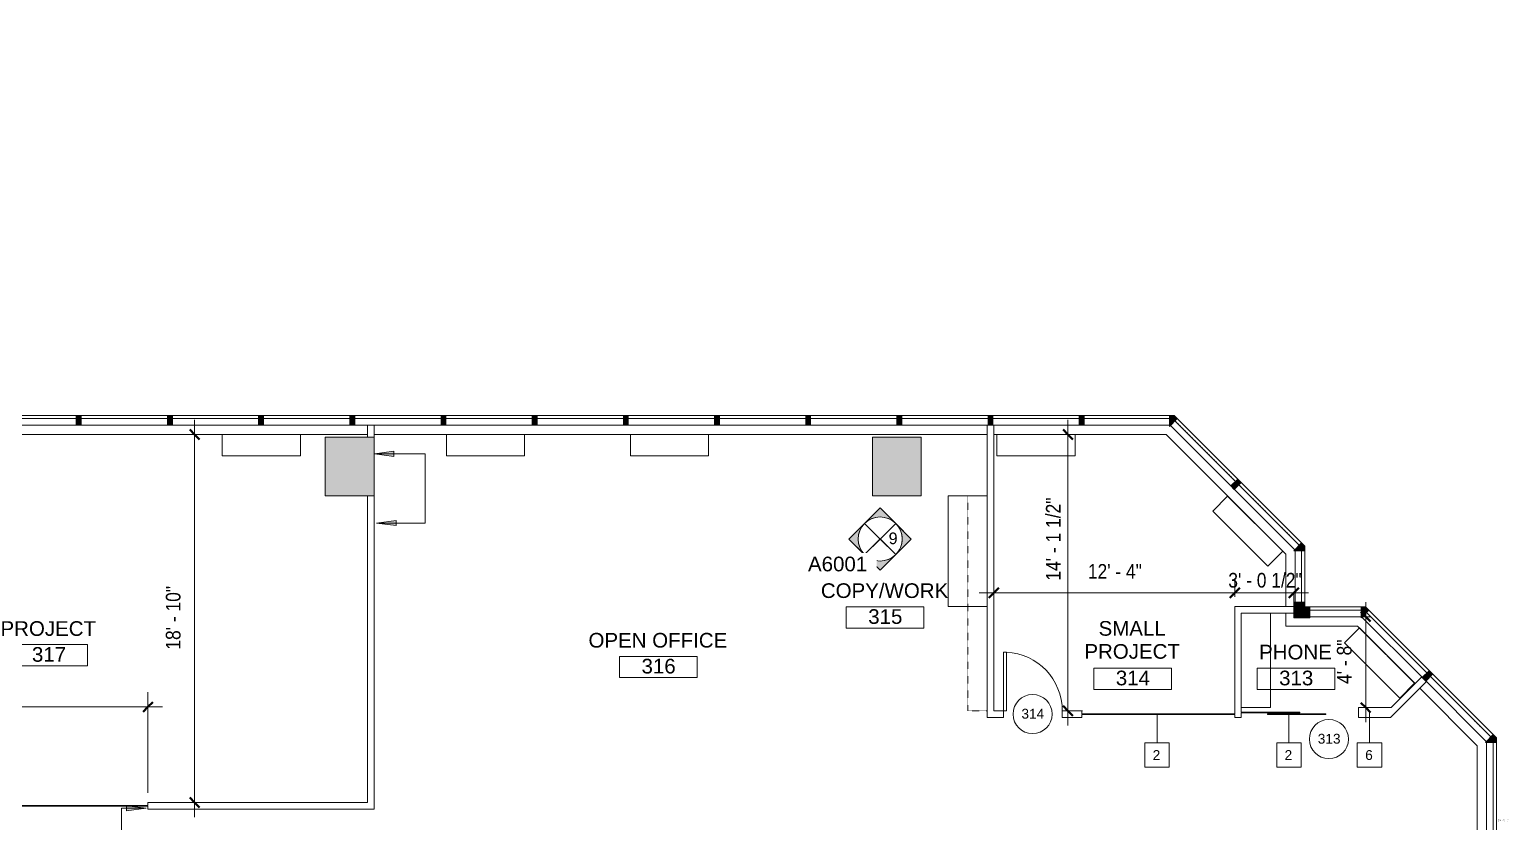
# Model space of a CAD drawing. Header units: inches. Extents: x 41 to 3077, y -701 to 1388.
# Drawn here: x 2169 to 3077, y 130 to 616 of the extents above; entities that cross this region are included whole.
import ezdxf

# ---------------------------------------------------------------- set-up
doc = ezdxf.new("R2010")
doc.units = ezdxf.units.IN
doc.header["$MEASUREMENT"] = 0
doc.linetypes.add('IMPORT-PHANTOM4', pattern=[0.625, 0.3125, -0.0625, 0.0625, -0.0625, 0.0625, -0.0625])
doc.linetypes.add('Overhead', pattern=[0.15625, 0.09375, -0.0625])
for name, color, linetype, lineweight in [('3rd Floor Revit Background_dwg', 8, 'Continuous', 9), ('A-ANNO-DIMS', 211, 'Continuous', 9), ('A-ANNO-DIMS-96', 211, 'Continuous', 9), ('A-ANNO-NOTE', 131, 'Continuous', 9), ('A-Area', 7, 'IMPORT-PHANTOM4', 9), ('A-AREA-IDEN', 2, 'Continuous', 20), ('A-DOOR', 31, 'Continuous', 9), ('A-DOOR-IDEN', 31, 'Continuous', 20), ('A-FLOR', 192, 'Continuous', 9), ('A-WALL', 113, 'Continuous', 9), ('A-WALL-IDEN', 211, 'Continuous', 20), ('AWAEX', 7, 'Continuous', 9), ('G-ANNO-SYMB', 111, 'Continuous', 9), ('G-ANNO-TEXT', 231, 'Continuous', 9), ('I-WALL', 2, 'Continuous', 9), ('MHV', 7, 'Continuous', 9), ('Q-CASE', 31, 'Continuous', 9)]:
    doc.layers.add(name, color=color, linetype=linetype, lineweight=lineweight)
doc.styles.add('Arial', font='arial.ttf', dxfattribs={"height": 9})
doc.styles.add('Arial_2', font='arial.ttf', dxfattribs={"height": 0.09375})
doc.styles.add('Arial_3', font='arial.ttf', dxfattribs={"height": 7.125})
doc.styles.add('Arial_4', font='arial.ttf', dxfattribs={"height": 6})
doc.styles.add('Arial_5', font='arial.ttf', dxfattribs={"width": 0.85, "height": 9})
doc.dimstyles.new('Linear_-_3_32__Arial__85_-_1_2__Tolerance', dxfattribs={"dimscale": 12, "dimtxt": 9.182335, "dimasz": 0.5, "dimexe": 0.75, "dimexo": 0.5, "dimgap": 0.5, "dimtad": 1, "dimdec": 1, "dimrnd": 0.5, "dimzin": 3, "dimdsep": 46, "dimlunit": 4, "dimtxsty": 'Arial_5', "dimblk1": 'OBLIQUE', "dimblk2": 'OBLIQUE', "dimsah": 1, "dimcen": 0.09, "dimdle": 0.75, "dimazin": 0, "dimtfac": 1, "dimtdec": 4, "dimtix": 1, "dimtmove": 0, "dimatfit": 3, "dimfxl": 1, "dimtvp": 1, "dimfrac": 2, "dimtolj": 1, "dimtzin": 0, "dimarcsym": 2})
doc.dimstyles.new('Linear_-_3_32__Arial__85_-_1_2__Tolerance_1', dxfattribs={"dimscale": 12, "dimtxt": 9.182335, "dimasz": 0.5, "dimexe": 0.75, "dimexo": 0.5, "dimgap": 0.5, "dimtad": 1, "dimdec": 1, "dimrnd": 0.5, "dimzin": 3, "dimdsep": 46, "dimlunit": 4, "dimtxsty": 'Arial_5', "dimblk1": 'OBLIQUE', "dimblk2": 'OBLIQUE', "dimsah": 1, "dimcen": 0.09, "dimdle": 0.75, "dimazin": 0, "dimtfac": 1, "dimtdec": 4, "dimtix": 1, "dimtmove": 2, "dimatfit": 3, "dimfxl": 1, "dimtvp": 1, "dimfrac": 2, "dimtolj": 1, "dimtzin": 0, "dimarcsym": 2})
doc.dimstyles.new('Linear_-_3_32__Arial__85_-_1__Tolerance_1', dxfattribs={"dimscale": 12, "dimtxt": 9.182335, "dimasz": 0.5, "dimexe": 0.75, "dimexo": 0.5, "dimgap": 0.5, "dimtad": 1, "dimdec": 0, "dimzin": 3, "dimdsep": 46, "dimlunit": 4, "dimtxsty": 'Arial_5', "dimblk1": 'OBLIQUE', "dimblk2": 'OBLIQUE', "dimsah": 1, "dimcen": 0.09, "dimdle": 0.75, "dimazin": 0, "dimtfac": 1, "dimtdec": 4, "dimtix": 1, "dimtmove": 0, "dimatfit": 3, "dimfxl": 1, "dimtvp": 1, "dimfrac": 2, "dimtolj": 1, "dimtzin": 0, "dimarcsym": 2})

# ---------------------------------------------------------------- blocks, each defined once
blk = doc.blocks.new('Sliding - Single-Glass - No Frame - 36_ x 96_-3016394-3rd Floor New Construction - Partition Plan')
at = {"layer": 'A-DOOR', "color": 250, "lineweight": 20}
for p, q in [((-38, -0.75), (-38, -1.25)), ((-2, -0.75), (-38, -0.75)), ((-38, -1.25), (-2, -1.25)), ((-2, -1.25), (-2, -0.75))]:
    blk.add_line(p, q, dxfattribs=at)
blk = doc.blocks.new('Single-Flush - 36_ x 96_-1525938-3rd Floor New Construction - Partition Plan')
at = {"layer": 'A-DOOR', "color": 250, "lineweight": 20}
for p, q in [((16.25, -2), (16.25, -38.02)), ((18, -2), (16.25, -2)), ((18, -2), (18, -38.02)), ((18, -38.02), (16.25, -38.02))]:
    blk.add_line(p, q, dxfattribs=at)
at = {"layer": 'A-DOOR'}
blk.add_arc((18, -2), 36.07, 180, 267.21884, dxfattribs=at)
blk = doc.blocks.new('Counter Top _No Backsplash_ - Standard Counter Top-2468991-3rd Floor New Construction - Partition Plan')
at = {"layer": 'Q-CASE', "lineweight": 13}
for p, q in [((-47.26, 0), (-47.26, -18)), ((-47.26, -18), (10.69, -18))]:
    blk.add_line(p, q, dxfattribs=at)
blk = doc.blocks.new('Counter Top _No Backsplash_ - Standard Counter Top-2456399-3rd Floor New Construction - Partition Plan')
at = {"layer": 'Q-CASE', "lineweight": 13}
for p, q in [((20.77, 0), (-47.26, 0)), ((-47.26, 0), (-47.26, -12)), ((20.77, 0), (20.77, -12)), ((-47.26, -12), (-47.26, -24)), ((20.77, -12), (20.77, -24)), ((-47.26, -24), (20.77, -24))]:
    blk.add_line(p, q, dxfattribs=at)
blk = doc.blocks.new('Upper Cabinet - Standard Upper Cabinet-2795009-3rd Floor New Construction - Partition Plan')
at = {"layer": 'Q-CASE', "lineweight": 13}
blk.add_line((84.72, 0), (-47.26, 0), dxfattribs=at)
at = {"layer": 'Q-CASE', "linetype": 'Overhead'}
for p, q in [((-47.26, 0), (-47.26, -12)), ((84.72, -12), (84.72, 0)), ((-47.26, -12), (84.72, -12))]:
    blk.add_line(p, q, dxfattribs=at)
blk = doc.blocks.new('Base Cabinet - Standard Base Cabinet-2527638-3rd Floor New Construction - Partition Plan')
at = {"layer": 'Q-CASE', "lineweight": 13}
blk.add_line((67.27, 0), (-0.76, 0), dxfattribs=at)
blk = doc.blocks.new('3rd Floor Revit Background_dwg-1506769-3rd Floor New Construction - Partition Plan')
at = {"layer": 'AWAEX'}
for points in [[(1017.75, 373.7), (1014.75, 373.7), (1014.75, 379.68), (1017.75, 379.68)], [(1073.75, 373.7), (1070.75, 373.7), (1070.75, 379.68), (1073.75, 379.68)], [(1129.75, 373.7), (1126.75, 373.7), (1126.75, 379.68), (1129.75, 379.68)], [(1185.75, 373.7), (1182.75, 373.7), (1182.75, 379.68), (1185.75, 379.68)], [(1241.75, 373.7), (1238.75, 373.7), (1238.75, 379.68), (1241.75, 379.68)], [(1297.75, 373.7), (1294.75, 373.7), (1294.75, 379.68), (1297.75, 379.68)], [(1353.75, 373.7), (1350.75, 373.7), (1350.75, 379.68), (1353.75, 379.68)], [(1409.75, 373.7), (1406.75, 373.7), (1406.75, 379.68), (1409.75, 379.68)], [(1465.75, 373.7), (1462.75, 373.7), (1462.75, 379.68), (1465.75, 379.68)], [(1521.75, 373.7), (1518.75, 373.7), (1518.75, 379.68), (1521.75, 379.68)], [(1577.75, 373.7), (1574.75, 373.7), (1574.75, 379.68), (1577.75, 379.68)], [(1633.75, 373.7), (1630.75, 373.7), (1630.75, 379.68), (1633.75, 379.68)], [(1686.16, 372.93), (1686.16, 379.68), (1688.96, 379.68), (1690.93, 377.71)], [(1193.68, 330.28), (1193.68, 330.28), (1197.68, 330.28), (1197.68, 366.24), (1167.68, 366.24), (1167.68, 330.28)], [(1533.68, 330.28), (1533.68, 366.28), (1503.68, 366.28), (1503.68, 330.28), (1517.07, 330.28)], [(1725.94, 334.22), (1723.81, 336.34), (1728.04, 340.57), (1730.17, 338.45)], [(1769.28, 296.57), (1769.28, 299.36), (1767.3, 301.34), (1762.53, 296.57)], [(1762.59, 262.07), (1769.28, 262.07), (1769.28, 265.07), (1762.59, 265.07)], [(1769.28, 255.37), (1762.59, 255.37), (1762.59, 262.07), (1769.28, 262.07)], [(1772.28, 255.37), (1772.28, 262.07), (1769.28, 262.07), (1769.28, 255.37)], [(1803.78, 255.32), (1803.78, 262.07), (1806.57, 262.07), (1808.55, 260.09)], [(1843.55, 216.6), (1847.78, 220.83), (1845.66, 222.95), (1841.43, 218.72)], [(1886.9, 178.95), (1886.9, 181.74), (1884.92, 183.72), (1880.15, 178.95)]]:
    blk.add_hatch(color=256, dxfattribs=at).paths.add_polyline_path(points, flags=0)
at = {"layer": 'A-Area', "flags": 128}
for points in [[(1884.9, 180.92), (1805.75, 260.07), (1767.28, 260.07), (1767.28, 298.53), (1688.13, 377.68), (735.1, 377.68), (571.4, 213.99), (494.75, 290.64), (524.68, 320.57), (524.68, 419.78), (401.76, 542.7), (362.39, 542.7), (362.39, 582.06), (243.34, 701.12), (204.04, 701.12), (204.04, 740.42), (84.92, 859.54), (45.55, 859.54), (45.55, 898.9), (-441.32, 1385.78), (-666.56, 1385.78), (-745.3, 1307.04), (-745.3, 1267.7), (-784.64, 1267.7), (-863.31, 1189.03), (-863.31, 289.89), (-745.28, 171.87), (-705.91, 171.87), (-705.91, 132.5), (-587.52, 14.1), (-548.15, 14.1), (-548.15, -25.26), (-39.5, -533.91), (-0.12, -533.91), (-0.12, -573.29), (115.81, -689.22), (514.38, -689.22), (542.18, -661.42), (569.98, -689.22), (1686.6, -689.22), (1766.06, -609.77), (1766.06, -570.38), (1805.44, -570.38), (1884.9, -490.93), (1884.9, 180.92)], [(-745.3, 1267.7), (-745.3, 1307.04), (-666.56, 1385.78), (-441.32, 1385.78), (45.55, 898.9), (45.55, 859.54), (84.92, 859.54), (204.04, 740.42), (204.04, 701.12), (243.34, 701.12), (362.39, 582.06), (362.39, 542.7), (401.76, 542.7), (524.68, 419.78), (524.68, 320.57), (494.75, 290.64), (571.4, 213.99), (735.1, 377.68), (1688.13, 377.68), (1767.28, 298.53), (1767.28, 260.07), (1805.75, 260.07), (1884.9, 180.92), (1884.9, -490.93), (1805.44, -570.38), (1766.06, -570.38), (1766.06, -609.77), (1686.6, -689.22), (569.98, -689.22), (542.18, -661.42), (514.38, -689.22), (231.68, -689.22)]]:
    blk.add_lwpolyline(points, dxfattribs=at)
at = {"layer": 'AWAEX'}
for p, q in [((1688.96, 379.68), (526.68, 379.68)), ((1686.16, 377.68), (735.1, 377.68)), ((1193.68, 373.68), (794.09, 373.68)), ((1014.75, 373.7), (1014.75, 379.68)), ((1014.75, 379.68), (1017.75, 379.68)), ((1017.75, 373.7), (1014.75, 373.7)), ((1017.75, 379.68), (1017.75, 373.7)), ((1070.75, 373.7), (1070.75, 379.68)), ((1070.75, 379.68), (1073.75, 379.68)), ((1073.75, 373.7), (1070.75, 373.7)), ((1073.75, 379.68), (1073.75, 373.7)), ((1126.75, 373.7), (1126.75, 379.68)), ((1126.75, 379.68), (1129.75, 379.68)), ((1129.75, 373.7), (1126.75, 373.7)), ((1129.75, 379.68), (1129.75, 373.7)), ((1182.75, 373.7), (1182.75, 379.68)), ((1182.75, 379.68), (1185.75, 379.68)), ((1185.75, 373.7), (1182.75, 373.7)), ((1185.75, 379.68), (1185.75, 373.7)), ((1574.27, 373.68), (1197.68, 373.68)), ((1238.75, 373.7), (1238.75, 379.68)), ((1238.75, 379.68), (1241.75, 379.68)), ((1241.75, 373.7), (1238.75, 373.7)), ((1241.75, 379.68), (1241.75, 373.7)), ((1294.75, 373.7), (1294.75, 379.68)), ((1294.75, 379.68), (1297.75, 379.68)), ((1297.75, 373.7), (1294.75, 373.7)), ((1297.75, 379.68), (1297.75, 373.7)), ((1350.75, 373.7), (1350.75, 379.68)), ((1350.75, 379.68), (1353.75, 379.68)), ((1353.75, 373.7), (1350.75, 373.7)), ((1353.75, 379.68), (1353.75, 373.7)), ((1406.75, 373.7), (1406.75, 379.68)), ((1406.75, 379.68), (1409.75, 379.68)), ((1409.75, 373.7), (1406.75, 373.7)), ((1409.75, 379.68), (1409.75, 373.7)), ((1462.75, 373.7), (1462.75, 379.68)), ((1462.75, 379.68), (1465.75, 379.68)), ((1465.75, 373.7), (1462.75, 373.7)), ((1465.75, 379.68), (1465.75, 373.7)), ((1518.75, 373.7), (1518.75, 379.68)), ((1518.75, 379.68), (1521.75, 379.68)), ((1521.75, 373.7), (1518.75, 373.7)), ((1521.75, 379.68), (1521.75, 373.7)), ((1574.75, 373.7), (1574.75, 379.68)), ((1574.75, 379.68), (1577.75, 379.68)), ((1577.75, 373.7), (1574.75, 373.7)), ((1577.75, 379.68), (1577.75, 373.7)), ((1630.75, 373.7), (1630.75, 379.68)), ((1630.75, 379.68), (1633.75, 379.68)), ((1633.75, 373.7), (1630.75, 373.7)), ((1633.75, 379.68), (1633.75, 373.7)), ((1686.16, 372.93), (1686.16, 379.68)), ((1686.16, 379.68), (1688.96, 379.68)), ((1690.93, 377.71), (1686.16, 372.93)), ((1688.96, 379.68), (1690.93, 377.71)), ((1689.52, 376.29), (1765.89, 299.92)), ((1193.68, 367.93), (794.09, 367.93)), ((1197.68, 366.24), (1167.68, 366.24)), ((1167.68, 366.24), (1167.68, 330.28)), ((1574.27, 367.93), (1197.68, 367.93)), ((1197.68, 330.28), (1197.68, 366.24)), ((1533.68, 366.28), (1503.68, 366.28)), ((1503.68, 366.28), (1503.68, 330.28)), ((1533.68, 330.28), (1533.68, 366.28)), ((1723.81, 336.34), (1728.04, 340.57)), ((1725.94, 334.22), (1723.81, 336.34)), ((1730.17, 338.45), (1725.94, 334.22)), ((1728.04, 340.57), (1730.17, 338.45)), ((1167.68, 330.28), (1193.68, 330.28)), ((1193.68, 330.28), (1167.68, 330.28)), ((1193.68, 330.28), (1193.68, 330.28)), ((1193.68, 330.28), (1197.68, 330.28)), ((1503.68, 330.28), (1517.07, 330.28)), ((1533.68, 330.28), (1503.68, 330.28)), ((1517.07, 330.28), (1533.68, 330.28)), ((1767.3, 301.34), (1762.53, 296.57)), ((1769.28, 299.36), (1767.3, 301.34)), ((1762.53, 296.57), (1769.28, 296.57)), ((1767.28, 265.07), (1767.28, 296.57)), ((1769.28, 296.57), (1769.28, 299.36)), ((1769.28, 265.07), (1762.59, 265.07)), ((1762.59, 265.07), (1762.59, 262.07)), ((1769.28, 262.07), (1769.28, 265.07)), ((1762.59, 262.07), (1769.28, 262.07)), ((1762.59, 255.37), (1762.59, 262.07)), ((1762.59, 262.07), (1769.28, 262.07)), ((1769.28, 255.37), (1762.59, 255.37)), ((1772.28, 262.07), (1769.28, 262.07)), ((1769.28, 262.07), (1769.28, 255.37)), ((1769.28, 262.07), (1769.28, 255.37)), ((1769.28, 255.37), (1772.28, 255.37)), ((1772.28, 255.37), (1772.28, 262.07)), ((1803.78, 260.07), (1772.28, 260.07)), ((1803.78, 255.32), (1803.78, 262.07)), ((1803.78, 262.07), (1806.57, 262.07)), ((1808.55, 260.09), (1803.78, 255.32)), ((1806.57, 262.07), (1808.55, 260.09)), ((1807.14, 258.67), (1883.5, 182.31)), ((1845.66, 222.95), (1841.43, 218.72)), ((1841.43, 218.72), (1843.55, 216.6)), ((1843.55, 216.6), (1847.78, 220.83)), ((1847.78, 220.83), (1845.66, 222.95)), ((1884.92, 183.72), (1880.15, 178.95)), ((1886.9, 181.74), (1884.92, 183.72)), ((1886.9, 178.95), (1886.9, 181.74)), ((1880.15, 178.95), (1886.9, 178.95))]:
    blk.add_line(p, q, dxfattribs=at)
at = {"layer": 'AWAEX', "flags": 128}
for points in [[(569.16, -691.22), (1687.43, -691.22), (1768.06, -610.6), (1768.06, -572.38), (1806.27, -572.38), (1886.9, -491.76), (1886.9, 181.74), (1806.57, 262.07), (1769.28, 262.07), (1769.28, 299.36), (1688.96, 379.68), (734.27, 379.68)], [(1841.08, 219.08), (1804.09, 256.07), (1763.28, 256.07), (1763.28, 296.88), (1686.47, 373.68), (1578.27, 373.68)], [(1757.53, 262.25), (1757.53, 294.49), (1684.09, 367.93), (1578.27, 367.93)], [(1837.01, 215.01), (1801.71, 250.32), (1757.53, 250.32), (1757.53, 258.25)], [(1724.91, -645.25), (1762.06, -608.11), (1762.06, -566.38), (1803.79, -566.38), (1880.9, -489.27), (1880.9, 179.26), (1843.91, 216.25)], [(1765.37, -560.63), (1801.4, -560.63), (1875.15, -486.89), (1875.15, 176.88), (1839.84, 212.18)], [(1884.9, -488.96), (1884.9, -392.13), (1884.9, 178.95)]]:
    blk.add_lwpolyline(points, dxfattribs=at)
at = {"layer": 'MHV', "flags": 128}
for points in [[(1152.38, 367.93), (1104.38, 367.93), (1104.38, 354.93), (1152.38, 354.93)], [(1290.07, 367.93), (1242.07, 367.93), (1242.07, 354.93), (1290.07, 354.93)], [(1403.11, 367.93), (1355.11, 367.93), (1355.11, 354.93), (1403.11, 354.93)], [(1628.15, 367.93), (1580.15, 367.93), (1580.15, 354.93), (1628.15, 354.93)], [(1721.87, 330.15), (1755.81, 296.21), (1746.62, 287.02), (1712.68, 320.96)], [(1802.77, 249.26), (1836.71, 215.31), (1827.52, 206.12), (1793.58, 240.06)]]:
    blk.add_lwpolyline(points, close=True, dxfattribs=at)
blk = doc.blocks.new('FORM Room Tag - Name _ Number-61107-3rd Floor New Construction - Partition Plan')
at = {"layer": 'A-AREA-IDEN'}
for p, q in [((-0.2444, -0.0231), (-0.2444, -0.1589)), ((-0.2444, -0.0231), (0.2515, -0.0231)), ((0.2515, -0.0231), (0.2515, -0.1589)), ((-0.2444, -0.1589), (0.2515, -0.1589))]:
    blk.add_line(p, q, dxfattribs=at)
blk = doc.blocks.new('Elevation - Interiors-59324-3rd Floor New Construction - Partition Plan')
at = {"layer": 'G-ANNO-SYMB'}
h = blk.add_hatch(color=256, dxfattribs=at)
edge = h.paths.add_edge_path(flags=0)
edge.add_line((-0.0996, 0.0996), (0, 0.1992))
edge.add_line((0, 0.1992), (0.0996, 0.0996))
edge.add_arc((0, 0), 0.1409, 45, 135)
h = blk.add_hatch(color=256, dxfattribs=at)
edge = h.paths.add_edge_path(flags=0)
edge.add_line((-0.1992, 0), (-0.0996, 0.0996))
edge.add_arc((0, 0), 0.1409, 135, 225)
edge.add_line((-0.0996, -0.0996), (-0.1992, 0))
h = blk.add_hatch(color=256, dxfattribs=at)
edge = h.paths.add_edge_path(flags=0)
edge.add_line((0.1992, 0), (0.0996, -0.0996))
edge.add_arc((0, 0), 0.1409, 315, 405)
edge.add_line((0.0996, 0.0996), (0.1992, 0))
h = blk.add_hatch(color=256, dxfattribs=at)
edge = h.paths.add_edge_path(flags=0)
edge.add_arc((0, 0), 0.1409, 225, 315)
edge.add_line((0.0996, -0.0996), (0, -0.1992))
edge.add_line((0, -0.1992), (-0.0996, -0.0996))
for p, q in [((0, 0.1992), (-0.1992, 0)), ((0, 0.1992), (-0.0996, 0.0996)), ((0.1992, 0), (0, 0.1992)), ((0.0996, 0.0996), (0, 0.1992)), ((-0.0996, 0.0996), (-0.1992, 0)), ((-0.0996, 0.0996), (0.0996, -0.0996)), ((0.0996, 0.0996), (-0.0996, -0.0996)), ((0, 0), (-0.0996, 0.0996)), ((-0.0996, 0.0996), (0, 0)), ((0.0996, 0.0996), (0, 0)), ((0, 0), (0.0996, 0.0996)), ((0.1992, 0), (0.0996, 0.0996)), ((0, -0.1992), (0.1992, 0)), ((-0.1992, 0), (0, -0.1992)), ((-0.1992, 0), (-0.0996, -0.0996)), ((-0.0996, -0.0996), (0, 0)), ((0, 0), (-0.0996, -0.0996)), ((0, 0), (0.0996, -0.0996)), ((0.0996, -0.0996), (0, 0)), ((0.0996, -0.0996), (0.1992, 0)), ((-0.0996, -0.0996), (0, -0.1992)), ((0, -0.1992), (0.0996, -0.0996))]:
    blk.add_line(p, q, dxfattribs=at)
blk.add_circle((0, 0), 0.1409, dxfattribs=at)
for start, end in [(135, 225), (135, 225), (45, 135), (45, 135), (315, 45), (315, 45), (225, 315), (225, 315)]:
    blk.add_arc((0, 0), 0.1409, start, end, dxfattribs=at)
blk = doc.blocks.new('Elevation - Triangle - 51_256_-58624-3rd Floor New Construction - Partition Plan')
at = {"layer": 'G-ANNO-SYMB'}
for p, q in [((0, 0.0996), (-0.0996, 0)), ((0.0996, 0), (0, 0.0996))]:
    blk.add_line(p, q, dxfattribs=at)
blk = doc.blocks.new('FORM Wall Tag - Default-61693-3rd Floor New Construction - Partition Plan')
at = {"layer": 'A-WALL-IDEN'}
for p, q in [((-0.078125, 0.078125), (0.078125, 0.078125)), ((-0.078125, -0.078125), (-0.078125, 0.078125)), ((0.078125, 0.078125), (0.078125, -0.078125)), ((0.078125, -0.078125), (-0.078125, -0.078125))]:
    blk.add_line(p, q, dxfattribs=at)
blk = doc.blocks.new('FORM Door Tag - Default-60822-3rd Floor New Construction - Partition Plan')
at = {"layer": 'A-DOOR-IDEN'}
blk.add_circle((-0.002, 0), 0.125, dxfattribs=at)
blk = doc.blocks.new('DIMBLOCK19-3rd Floor New Construction - Partition Plan')
at = {"layer": 'A-ANNO-DIMS-96'}
for p, q in [((2760.93, 268.95), (2760.93, 279.71)), ((2908.93, 268.25), (2908.93, 279.71)), ((2751.93, 270.71), (2917.93, 270.71)), ((2760.93, 270.71), (2760.93, 268.95)), ((2908.93, 270.71), (2908.93, 268.25))]:
    blk.add_line(p, q, dxfattribs=at)
at = {"layer": 'A-ANNO-DIMS-96', "lineweight": 50}
for p, q in [((2760.93, 270.71), (2763.93, 273.71)), ((2908.93, 270.71), (2911.93, 273.71)), ((2760.93, 270.71), (2757.93, 267.71)), ((2908.93, 270.71), (2905.93, 267.71))]:
    blk.add_line(p, q, dxfattribs=at)
at = {"layer": 'A-ANNO-DIMS-96', "color": 0, "insert": (2818.69, 288.4), "char_height": 9, "width": 38.9896, "attachment_point": 1, "line_spacing_factor": 0.941778, "style": 'Arial_5'}
blk.add_mtext('12\' - 4"', dxfattribs=at)
blk = doc.blocks.new('_Oblique')
at = {"color": 0, "linetype": 'ByBlock', "lineweight": -2}
blk.add_line((-0.5, -0.5), (0.5, 0.5), dxfattribs=at)
blk = doc.blocks.new('DIMBLOCK20-3rd Floor New Construction - Partition Plan')
at = {"layer": 'A-ANNO-DIMS-96'}
for p, q in [((2806.44, 376.93), (2806.44, 189.29)), ((2804.82, 367.93), (2815.44, 367.93)), ((2806.44, 367.93), (2804.82, 367.93)), ((2804.69, 198.29), (2815.44, 198.29)), ((2806.44, 198.29), (2804.69, 198.29))]:
    blk.add_line(p, q, dxfattribs=at)
at = {"layer": 'A-ANNO-DIMS-96', "lineweight": 50}
for p, q in [((2806.44, 367.93), (2803.44, 370.93)), ((2806.44, 367.93), (2809.44, 364.93)), ((2806.44, 198.29), (2803.44, 201.29)), ((2806.44, 198.29), (2809.44, 195.29))]:
    blk.add_line(p, q, dxfattribs=at)
at = {"layer": 'A-ANNO-DIMS-96', "color": 0, "insert": (2792.94, 278.23), "char_height": 9, "width": 60.0101, "attachment_point": 1, "rotation": 90, "line_spacing_factor": 0.941778, "style": 'Arial_5'}
blk.add_mtext('14\' - 1 1/2"', dxfattribs=at)
blk = doc.blocks.new('DIMBLOCK22-3rd Floor New Construction - Partition Plan')
at = {"layer": 'A-ANNO-DIMS-96'}
for p, q in [((2989.33, 265.07), (2989.33, 191.29)), ((2992.75, 256.07), (2980.33, 256.07)), ((2989.33, 256.07), (2992.75, 256.07)), ((2987.58, 200.29), (2998.33, 200.29)), ((2989.33, 200.29), (2987.58, 200.29))]:
    blk.add_line(p, q, dxfattribs=at)
at = {"layer": 'A-ANNO-DIMS-96', "lineweight": 50}
for p, q in [((2989.33, 256.07), (2986.33, 259.07)), ((2989.33, 256.07), (2992.33, 253.07)), ((2989.33, 200.29), (2986.33, 203.29)), ((2989.33, 200.29), (2992.33, 197.29))]:
    blk.add_line(p, q, dxfattribs=at)
at = {"layer": 'A-ANNO-DIMS-96', "color": 0, "insert": (2971.65, 214.83), "char_height": 9, "width": 32.0393, "attachment_point": 1, "rotation": 90, "line_spacing_factor": 0.941778, "style": 'Arial_5'}
blk.add_mtext('4\' - 8"', dxfattribs=at)
blk = doc.blocks.new('DIMBLOCK23-3rd Floor New Construction - Partition Plan')
at = {"layer": 'A-ANNO-DIMS-96'}
for p, q in [((2908.93, 268.25), (2908.93, 279.71)), ((2899.93, 270.71), (2954.18, 270.71)), ((2908.93, 270.71), (2908.93, 268.25)), ((2945.18, 271.07), (2945.18, 261.71)), ((2945.18, 270.71), (2945.18, 271.07))]:
    blk.add_line(p, q, dxfattribs=at)
at = {"layer": 'A-ANNO-DIMS-96', "lineweight": 50}
for p, q in [((2908.93, 270.71), (2911.93, 273.71)), ((2945.18, 270.71), (2948.18, 273.71)), ((2908.93, 270.71), (2905.93, 267.71)), ((2945.18, 270.71), (2942.18, 267.71))]:
    blk.add_line(p, q, dxfattribs=at)
at = {"layer": 'A-ANNO-DIMS-96', "color": 0, "insert": (2904.95, 282.97), "char_height": 9, "width": 53.0598, "attachment_point": 1, "line_spacing_factor": 0.941778, "style": 'Arial_5'}
blk.add_mtext('3\' - 0 1/2"', dxfattribs=at)
blk = doc.blocks.new('DIMBLOCK24-3rd Floor New Construction - Partition Plan')
at = {"layer": 'A-ANNO-DIMS-96'}
for p, q in [((2270.09, 376.93), (2270.09, 133.04)), ((2281.05, 367.93), (2261.09, 367.93)), ((2270.09, 367.93), (2281.05, 367.93)), ((2268.34, 142.04), (2279.09, 142.04)), ((2270.09, 142.04), (2268.34, 142.04))]:
    blk.add_line(p, q, dxfattribs=at)
at = {"layer": 'A-ANNO-DIMS-96', "lineweight": 50}
for p, q in [((2270.09, 367.93), (2267.09, 370.93)), ((2270.09, 367.93), (2273.09, 364.93)), ((2270.09, 142.04), (2267.09, 145.04)), ((2270.09, 142.04), (2273.09, 139.04))]:
    blk.add_line(p, q, dxfattribs=at)
at = {"layer": 'A-ANNO-DIMS-96', "color": 0, "insert": (2252.41, 235.85), "char_height": 9, "width": 45.9399, "attachment_point": 1, "rotation": 90, "line_spacing_factor": 0.941778, "style": 'Arial_5'}
blk.add_mtext('18\' - 10"', dxfattribs=at)
blk = doc.blocks.new('DIMBLOCK70-3rd Floor New Construction - Partition Plan')
at = {"layer": 'A-ANNO-DIMS-96'}
for p, q in [((2030.75, 148.04), (2030.75, 209.68)), ((2241.39, 148.04), (2241.39, 209.68)), ((2021.75, 200.68), (2250.39, 200.68)), ((2030.75, 200.68), (2030.75, 148.04)), ((2241.39, 200.68), (2241.39, 148.04))]:
    blk.add_line(p, q, dxfattribs=at)
at = {"layer": 'A-ANNO-DIMS-96', "lineweight": 50}
for p, q in [((2030.75, 200.68), (2027.75, 197.68)), ((2030.75, 200.68), (2033.75, 203.68)), ((2241.39, 200.68), (2238.39, 197.68)), ((2241.39, 200.68), (2244.39, 203.68))]:
    blk.add_line(p, q, dxfattribs=at)
at = {"layer": 'A-ANNO-DIMS-96', "color": 0, "insert": (2119.83, 218.36), "char_height": 9, "width": 38.9896, "attachment_point": 1, "line_spacing_factor": 0.941778, "style": 'Arial_5'}
blk.add_mtext('17\' - 7"', dxfattribs=at)

msp = doc.modelspace()

# ---------------------------------------------------------------- hatches: boundary and pattern name
at = {"layer": 'A-ANNO-NOTE', "lineweight": 20}
for points in [[(2380.47, 356.07), (2392.47, 354.49), (2392.47, 357.65)], [(2381.86, 313.58), (2393.86, 312), (2393.86, 315.16)], [(2240.33, 138.49), (2228.33, 140.07), (2228.33, 136.91)]]:
    msp.add_hatch(color=256, dxfattribs=at).paths.add_polyline_path(points, flags=0)

# ---------------------------------------------------------------- linework, layer by layer
for p, q in [((2392.47, 357.65), (2380.47, 356.07)), ((2380.47, 356.07), (2392.47, 354.49)), ((2380.47, 356.07), (2411.77, 356.07)), ((2392.47, 354.49), (2392.47, 357.65)), ((2411.77, 356.07), (2411.77, 328.28)), ((2411.77, 313.58), (2411.77, 328.28)), ((2393.86, 315.16), (2381.86, 313.58)), ((2381.86, 313.58), (2393.86, 312)), ((2381.86, 313.58), (2411.77, 313.58)), ((2393.86, 312), (2393.86, 315.16)), ((2225.23, 138.49), (2225.23, 96.13)), ((2240.33, 138.49), (2225.23, 138.49)), ((2240.33, 138.49), (2228.33, 140.07)), ((2228.33, 140.07), (2228.33, 136.91)), ((2228.33, 136.91), (2240.33, 138.49))]:
    msp.add_line(p, q, dxfattribs=at)
at = {"layer": 'A-FLOR', "lineweight": 13}
for p, q in [((2376.35, 373.68), (1976.75, 373.68)), ((2756.93, 373.68), (2380.35, 373.68)), ((2869.14, 373.68), (2760.93, 373.68)), ((2945.94, 296.88), (2869.14, 373.68)), ((2945.94, 256.07), (2945.94, 296.88)), ((2986.75, 256.07), (2945.94, 256.07)), ((3023.74, 219.08), (2986.75, 256.07)), ((3063.56, 179.26), (3026.57, 216.25)), ((3063.56, -489.27), (3063.56, 179.26))]:
    msp.add_line(p, q, dxfattribs=at)
at = {"layer": 'A-WALL', "color": 250, "lineweight": 20}
for p, q in [((2380.35, 373.68), (2376.35, 373.68)), ((2376.35, 373.68), (2376.35, 366.24)), ((2380.35, 366.24), (2380.35, 373.68)), ((2756.93, 373.68), (2756.93, 194.29)), ((2760.93, 373.68), (2756.93, 373.68)), ((2760.93, 198.29), (2760.93, 373.68)), ((2376.35, 366.24), (2380.35, 366.24)), ((2376.35, 330.28), (2376.35, 142.04)), ((2380.35, 330.28), (2376.35, 330.28)), ((2380.35, 138.04), (2380.35, 330.28)), ((2945.18, 262.25), (2908.93, 262.25)), ((2908.93, 262.25), (2908.93, 196.54)), ((2912.93, 258.25), (2945.18, 258.25)), ((2912.93, 197.54), (2912.93, 258.25)), ((2945.18, 258.25), (2945.18, 262.25)), ((3023.74, 219.08), (3004.96, 200.29)), ((3026.57, 216.25), (3023.74, 219.08)), ((3004.62, 194.29), (3026.57, 216.25)), ((3004.96, 200.29), (2984.93, 200.29)), ((2984.93, 200.29), (2984.93, 194.29)), ((2756.93, 194.29), (2766.93, 194.29)), ((2766.93, 198.29), (2760.93, 198.29)), ((2766.93, 194.29), (2766.93, 198.29)), ((2814.93, 198.29), (2802.93, 198.29)), ((2802.93, 198.29), (2802.93, 194.29)), ((2802.93, 194.29), (2814.93, 194.29)), ((2814.93, 196.54), (2814.93, 198.29)), ((2814.93, 194.29), (2814.93, 196.04)), ((2908.93, 196.04), (2908.93, 194.29)), ((2908.93, 194.29), (2912.93, 194.29)), ((2912.93, 194.29), (2912.93, 197.04)), ((2984.93, 194.29), (3004.62, 194.29)), ((2376.35, 142.04), (2241.39, 142.04)), ((2241.39, 142.04), (2241.39, 140.29)), ((2241.39, 139.79), (2241.39, 138.04)), ((2241.39, 138.04), (2380.35, 138.04))]:
    msp.add_line(p, q, dxfattribs=at)
at = {"layer": 'A-WALL-IDEN'}
for p, q in [((2861.17, 196.29), (2861.17, 178.68)), ((2942.17, 197.29), (2942.17, 178.68)), ((2991.67, 197.29), (2991.67, 178.68))]:
    msp.add_line(p, q, dxfattribs=at)
at = {"layer": 'I-WALL', "color": 250, "lineweight": 20}
for p, q in [((2908.93, 196.54), (2814.93, 196.54)), ((2814.93, 196.04), (2908.93, 196.04)), ((2948.93, 197.54), (2912.93, 197.54)), ((2912.93, 197.04), (2948.93, 197.04)), ((2948.93, 197.04), (2948.93, 197.54)), ((2241.39, 140.29), (2030.75, 140.29)), ((2030.75, 139.79), (2241.39, 139.79))]:
    msp.add_line(p, q, dxfattribs=at)

# ---------------------------------------------------------------- block references
at = {"layer": '3rd Floor Revit Background_dwg', "color": 7}
msp.add_blockref('3rd Floor Revit Background_dwg-1506769-3rd Floor New Construction - Partition Plan', (1182.67, 0), dxfattribs=at)
at = {"layer": 'A-AREA-IDEN', "xscale": 95.99999999999994, "yscale": 95.99999999999994, "zscale": 95.99999999999994}
for p in [(2693.8, 264.4), (2180.19, 241.14), (2554.59, 233.95), (2845.87, 226.67), (2946.18, 226.67)]:
    msp.add_blockref('FORM Room Tag - Name _ Number-61107-3rd Floor New Construction - Partition Plan', p, dxfattribs=at)
at = {"layer": 'A-DOOR', "lineweight": 13, "rotation": 180}
msp.add_blockref('Single-Flush - 36_ x 96_-1525938-3rd Floor New Construction - Partition Plan', (2784.93, 196.29), dxfattribs=at)
at = {"layer": 'A-DOOR', "lineweight": 13}
msp.add_blockref('Sliding - Single-Glass - No Frame - 36_ x 96_-3016394-3rd Floor New Construction - Partition Plan', (2966.93, 197.29), dxfattribs=at)
at = {"layer": 'A-DOOR-IDEN', "xscale": 95.99999999999994, "yscale": 95.99999999999994, "zscale": 95.99999999999994}
for p in [(2784.93, 196.29), (2966.93, 180.94)]:
    msp.add_blockref('FORM Door Tag - Default-60822-3rd Floor New Construction - Partition Plan', p, dxfattribs=at)
at = {"layer": 'A-WALL-IDEN', "xscale": 95.99999999999994, "yscale": 95.99999999999994, "zscale": 95.99999999999994}
for p in [(2861.17, 171.18), (2942.17, 171.18), (2991.67, 171.18)]:
    msp.add_blockref('FORM Wall Tag - Default-61693-3rd Floor New Construction - Partition Plan', p, dxfattribs=at)
at = {"layer": 'G-ANNO-SYMB', "xscale": 95.99999999999994, "yscale": 95.99999999999994, "zscale": 95.99999999999994}
msp.add_blockref('Elevation - Interiors-59324-3rd Floor New Construction - Partition Plan', (2691.09, 303.77), dxfattribs=at)
at = {"layer": 'G-ANNO-SYMB', "extrusion": (0, 0, -1), "xscale": 95.99999999999994, "yscale": 95.99999999999994, "zscale": 95.99999999999994, "rotation": 90.00000000000053}
msp.add_blockref('Elevation - Triangle - 51_256_-58624-3rd Floor New Construction - Partition Plan', (-2700.66, 303.77), dxfattribs=at)
at = {"layer": 'Q-CASE', "lineweight": 13}
for name, p, rotation in [('Counter Top _No Backsplash_ - Standard Counter Top-2456399-3rd Floor New Construction - Partition Plan', (2756.93, 283.02), 269.9999999999999), ('Upper Cabinet - Standard Upper Cabinet-2795009-3rd Floor New Construction - Partition Plan', (2756.93, 283.02), 269.9999999999999), ('Base Cabinet - Standard Base Cabinet-2527638-3rd Floor New Construction - Partition Plan', (2756.93, 329.52), 270.0000000000001), ('Counter Top _No Backsplash_ - Standard Counter Top-2468991-3rd Floor New Construction - Partition Plan', (2912.93, 247.56), 89.99999999999997)]:
    msp.add_blockref(name, p, dxfattribs=dict(at, rotation=rotation))

# ---------------------------------------------------------------- texts
at = {"layer": 'A-AREA-IDEN', "lineweight": 9, "char_height": 9, "attachment_point": 2, "line_spacing_factor": 0.941778, "style": 'Arial'}
for s, insert, width in [('COPY/WORK', (2693.82, 276.58), 93.1076), ('315', (2694.28, 260.68), 25.1225), ('PROJECT', (2180.2, 253.32), 69.9684), ('OPEN OFFICE', (2554.6, 246.13), 101.7022), ('SMALL\\PPROJECT', (2845.88, 253.41), 69.9684), ('317', (2180.67, 237.43), 25.1225), ('PHONE', (2946.19, 238.85), 53.3303), ('316', (2555.06, 230.23), 25.1225), ('314', (2846.35, 222.96), 25.1225), ('313', (2946.65, 222.96), 25.1225)]:
    msp.add_mtext(s, dxfattribs=dict(at, insert=insert, width=width))
at = {"layer": 'A-DOOR-IDEN', "lineweight": 9, "char_height": 6, "width": 16.7484, "attachment_point": 2, "line_spacing_factor": 0.941778, "style": 'Arial_4'}
for s, insert in [('314', (2784.89, 199.53)), ('313', (2966.89, 184.18))]:
    msp.add_mtext(s, dxfattribs=dict(at, insert=insert))
at = {"layer": 'G-ANNO-SYMB', "insert": (2699.08, 307.74), "char_height": 7.12, "width": 6.6294, "attachment_point": 2, "line_spacing_factor": 0.941778, "style": 'Arial_3'}
msp.add_mtext('9', dxfattribs=at)
at = {"layer": 'G-ANNO-TEXT', "color": 7, "char_height": 0.0937, "attachment_point": 1, "style": 'Arial_2'}
for s, insert, width in [('•', (3070.33, 131.72), 0.303), ('•', (3070.33, 131.43), 0.303), ('•', (3070.33, 130.98), 0.303), ('•', (3070.33, 130.54), 0.303), ('•', (3070.33, 130.24), 0.303), ('•', (3070.33, 129.95), 0.303), ('ALL TENANT WORK IS TO CONFORM TO ALL APPLICABLE REGIONAL AND LOCAL BUILDING CODES, ', (3070.58, 131.43), 7.7467), ('ALL MILLWORK ITEMS INCLUDING COUNTERTOPS, BASE CABINETS, AND WORK SURFACES ARE TO ', (3070.58, 130.98), 7.7972), ('COMPLY WITH ADA REQUIREMENTS.', (3070.58, 130.83), 2.8684), ('ALL PARTITIONS ARE TO BE TYPE 1, U.O.N.  REFER TO SHEET A0003 FOR PARTITION TYPE DETAILS.', (3070.58, 130.54), 7.7972), ('ALL PARTITIONS ARE TO BE PARALLEL OR PERPENDICULAR TO EXTERIOR WALLS, U.O.N.', (3070.58, 130.24), 6.9841), ('RELOCATE ANY BASE BUILDING DEVICES AS REQUIRED TO ACCOMMODATE NEW CONSTRUCTION.', (3070.58, 131.72), 7.7366), ('INCLUDING ADA - SEE SHEET A0002 FOR CODE INFORMATION.', (3070.58, 131.28), 4.8657), ('PROVIDE ADDITIONAL BRACING ABOVE ALL DOOR AND WINDOW LOCATIONS WHERE REQUIRED.', (3070.58, 129.95), 7.5851)]:
    msp.add_mtext(s, dxfattribs=dict(at, insert=insert, width=width))

# ---------------------------------------------------------------- dimensions: what is measured, and where the dimension line sits
at = {"layer": 'A-ANNO-DIMS'}
for base, p1, p2, override, picture, middle in [((2270.09, 142.04), (2287.05, 367.93), (2274.34, 142.04), {"dimpost": '<>', "dimfxl": 226.247175}, 'DIMBLOCK24-3rd Floor New Construction - Partition Plan', (2259.5, 254.99)), ((2989.33, 200.29), (2986.75, 256.07), (2993.58, 200.29), {"dimpost": '<>', "dimfxl": 56.188266}, 'DIMBLOCK22-3rd Floor New Construction - Partition Plan', (2978.74, 228.18))]:
    dim = msp.add_linear_dim(base=base, p1=p1, p2=p2, angle=90, dimstyle='Linear_-_3_32__Arial__85_-_1_2__Tolerance', override=override, dxfattribs=at)
    dim.commit()
    dim.dimension.update_dxf_attribs({"geometry": picture, "text_midpoint": middle})
dim = msp.add_linear_dim(base=(2806.44, 198.29), p1=(2810.82, 367.93), p2=(2810.69, 198.29), angle=90, dimstyle='Linear_-_3_32__Arial__85_-_1_2__Tolerance_1', override={"dimpost": '<>', "dimfxl": 169.640275}, dxfattribs=at)
dim.commit()
dim.dimension.update_dxf_attribs({"geometry": 'DIMBLOCK20-3rd Floor New Construction - Partition Plan', "text_midpoint": (2798.94, 308.24), "dimtype": 160, "text_rotation": 90})
for base, p1, p2, dimstyle, override, picture, middle in [((2908.93, 270.71), (2760.93, 274.95), (2908.93, 262.25), 'Linear_-_3_32__Arial__85_-_1_2__Tolerance', {"dimpost": '<>', "dimfxl": 148.544307}, 'DIMBLOCK19-3rd Floor New Construction - Partition Plan', (2834.93, 281.23)), ((2241.39, 200.68), (2030.75, 142.04), (2241.39, 142.04), 'Linear_-_3_32__Arial__85_-_1__Tolerance_1', {"dimpost": '<>', "dimfxl": 210.639212}, 'DIMBLOCK70-3rd Floor New Construction - Partition Plan', (2136.07, 211.2))]:
    dim = msp.add_linear_dim(base=base, p1=p1, p2=p2, dimstyle=dimstyle, override=override, dxfattribs=at)
    dim.commit()
    dim.dimension.update_dxf_attribs({"geometry": picture, "text_midpoint": middle})
dim = msp.add_linear_dim(base=(2945.18473104, 270.7115463), p1=(2908.93473104, 262.24941356), p2=(2945.18473104, 265.06592697), dimstyle='Linear_-_3_32__Arial__85_-_1_2__Tolerance_1', override={"dimpost": '<>', "dimfxl": 36.359253}, dxfattribs=at)
dim.commit()
dim.dimension.update_dxf_attribs({"geometry": 'DIMBLOCK23-3rd Floor New Construction - Partition Plan', "text_midpoint": (2931.48137831, 276.96621197), "dimtype": 160})

# ---------------------------------------------------------------- next in the draw order: texts
at = {"layer": 'A-WALL-IDEN', "lineweight": 9, "char_height": 6, "width": 5.5828, "attachment_point": 2, "line_spacing_factor": 0.941778, "style": 'Arial_4', "bg_fill": 3, "box_fill_scale": 1.25, "bg_fill_color": 256, "bg_fill_true_color": 13158600, "bg_fill_transparency": 0}
for s, insert in [('2', (2860.85, 174.16)), ('2', (2941.86, 174.16)), ('6', (2991.35, 174.16))]:
    msp.add_mtext(s, dxfattribs=dict(at, insert=insert))
at = {"layer": 'G-ANNO-SYMB', "insert": (2664.98, 292.94), "char_height": 9, "width": 43.5237, "attachment_point": 2, "line_spacing_factor": 0.941778, "style": 'Arial', "bg_fill": 3, "box_fill_scale": 1.25, "bg_fill_color": 256, "bg_fill_true_color": 13158600, "bg_fill_transparency": 0}
msp.add_mtext('A6001', dxfattribs=at)

doc.saveas('drawing.dxf')
